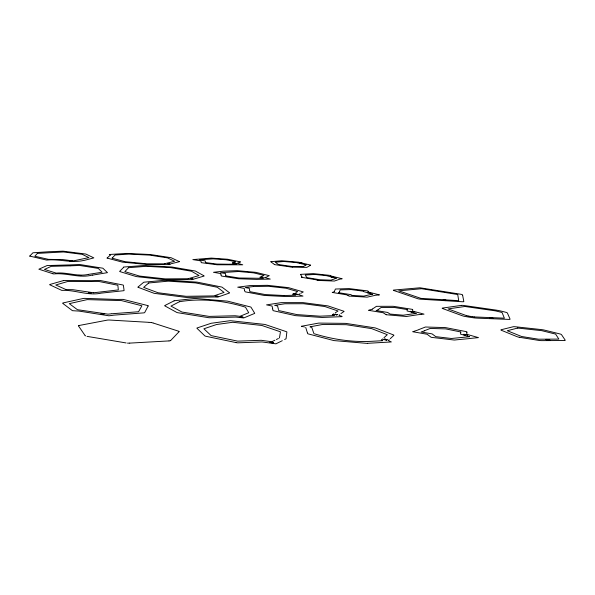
<?xml version="1.0" encoding="UTF-8"?>
<svg xmlns="http://www.w3.org/2000/svg" width="595" height="595" viewBox="0 0 595 595"><rect width="100%" height="100%" fill="white"/><g stroke="black" fill="none" stroke-linecap="round" stroke-linejoin="round"><path stroke-width="0.89" d="M466.882 332.702L466.763 334.308L478.462 337.618L469.351 338.518A4.18 0.803 7.4 0 1 468.644 338.652L455.465 339.924A2.395 0.469 7.3 0 1 453.985 340.005L432.215 337.447A3.481 0.684 7.1 0 1 431.13 337.291L427.128 334.249L412.729 331.727L413.562 331.445M466.882 332.627L466.911 331.794A3.51 0.654 7.3 0 0 465.945 331.571L445.878 327.674A2.35 0.431 7.1 0 0 444.034 327.555L425.663 327.019A2.172 0.409 6.9 0 0 424.889 327.235L418.456 329.719A3.942 0.751 6.9 0 0 418.203 329.935L414.053 331.281M460.805 331.98L445.729 328.894L430.215 328.447L424.28 330.79M460.798 332.092L460.523 334.107L469.492 336.718M407.292 309.72L407.039 310.902L416.322 313.401L415.801 313.453M279.442 337.975L280.461 331.809L261.815 325.458L232.66 322.282L216.573 324.513L203.884 328.79L211.128 335.61L237.673 341.136L261.257 340.295L271.774 341.738L274.86 340.243M363.337 291.505L372.701 294.287L371.667 294.369M339.388 292.138L340.154 289.899L351.221 289.572L363.329 291.178M334.301 291.572L335.409 289.029L349.124 288.59L367.13 290.851A6.671 1.064 6 0 1 367.576 290.91L368.104 291.223M236.78 263.496L236.103 263.496M89.272 292.918L88.603 292.829M128.505 267.735L124.831 271.625L139.52 276.065L165.276 278.884L188.087 278.728M179.021 331.765L170.691 340.496M179.348 261.688L169.553 264.15A12.882 1.911 4 0 1 169.82 264.396L169.865 264.463M390.275 338.689L393.912 335.268A2.573 0.513 6.6 0 0 393.384 334.881L375.668 328.061A2.611 0.513 6.4 0 0 374.002 327.726L346.231 323.449A2.462 0.483 6 0 0 344.557 323.36L319.307 323.092A2.73 0.543 5.7 0 0 318.035 323.211L301.405 326.268L302.907 326.662M389.197 339.7L388.282 340.548L391.369 341.947L367.651 343.308M112.306 257.895L115.11 254.995L128.832 254.117L149.501 255.099L167.522 257.873L174.61 261.279L164.637 263.734M112.016 258.156L125.032 261.681L146.92 263.816L164.778 263.838M383.961 337.737L387.315 334.695L371.637 328.618L346.268 324.699L322.639 324.468L310.002 326.834L311.735 327.25L313.677 332.969M382.288 339.247L382.667 338.905M381.916 339.581L381.343 340.087L382.778 340.682L372.113 341.285C352.456 342.378 332.687 339.447 313.907 333.646M107.107 258.029L110.588 254.92A12.242 1.726 3.7 0 1 109.934 254.72L109.316 254.496L126.832 253.411L150.401 254.526L171.092 257.709L179.363 261.614M138.018 287.035L143.611 282.342A2.67 0.454 3.8 0 1 144.503 282.142L165.455 280.208A2.551 0.424 4 0 1 167.046 280.215L196.238 282.075A2.506 0.417 4.3 0 1 197.882 282.283L221.243 286.954A2.521 0.424 4.5 0 1 222.188 287.273L229.484 292.755A2.722 0.476 4.6 0 1 229.328 293.06L217.815 297.098A9.527 1.696 4.4 0 1 214.773 296.972L187.18 297.426A2.744 0.498 4.1 0 1 185.328 297.307L155.072 293.454A2.73 0.491 3.8 0 1 153.636 293.142L138.278 287.363A2.64 0.461 3.7 0 1 138.01 287.214M378.004 309.75L381.164 307.459L394.121 307.444L407.3 309.571M340.898 313.602L344.074 311.438A2.172 0.394 5.9 0 0 343.59 311.148L328.217 305.986A2.239 0.402 5.7 0 0 326.7 305.733L302.996 302.624L281.621 302.647A2.425 0.439 5.2 0 0 280.58 302.743L266.56 304.871L272.064 306.046L272.674 308.842M339.336 314.666C337.335 315.603 343.501 316.243 341.976 316.652L323.04 317.418A2.678 0.513 5.7 0 1 321.62 317.425L296.853 315.744A2.313 0.446 5.4 0 1 295.172 315.581L273.864 310.828A2.127 0.402 5.1 0 1 273.023 310.545L272.733 309.125M335.297 312.806L338.034 310.992L324.796 306.514L303.74 303.733L284.812 303.777L274.652 305.347L277.575 305.942L278.371 309.192M333.706 313.863L333.163 314.212M332.984 314.331L332.322 314.762L334.598 315.581L319.872 316.168L296.935 314.606L278.713 310.568L278.542 309.876M310.136 265.482L306.797 267.378L292.338 267.14M305.964 264.983L303.145 266.649L291.528 266.426M264.485 277.716L263.726 277.694M300.743 293.305L303.279 291.929L288.478 287.638L267.415 285.317L250.19 285.593A2.246 0.372 4.9 0 0 249.357 285.682L237.725 287.177L244.225 288.404L244.5 290.248M299.664 293.885L298.4 294.555L302.989 296.087L287.065 296.541A2.462 0.424 5.2 0 1 285.89 296.555L264.18 295.432L245.177 291.825L244.567 290.65M101.024 313.721L104.118 314.093L101.195 314.011M300.624 274.362L313.245 273.611L330.299 275.425M295.856 292.547L297.671 291.58L286.121 288.233L268.404 286.277L253.388 286.537M294.123 293.454L293.484 293.781M284.618 339.5L285.481 339.053A4.135 0.9 5.3 0 0 286.069 338.674L286.872 332.114A2.67 0.565 5.3 0 0 286.351 331.668L265.816 324.729A2.752 0.565 5 0 0 264.083 324.357L231.7 320.824A3.414 0.699 4.6 0 0 229.93 320.72L212.363 323.115A3.823 0.796 4.4 0 0 211.061 323.316L197.347 327.867A2.648 0.565 4.1 0 0 196.938 328.254L204.739 335.796A2.901 0.64 4.2 0 0 205.892 336.279L235.999 342.579M293.32 293.863L292.621 294.228L295.603 295.202L284.105 295.522M278.43 338.481L276.37 339.507M282.283 340.682L281.383 341.136M335.625 278.497L336.42 278.319L326.737 275.723L314.933 274.444L305.295 275.009L306.544 277.203M280.788 341.433L275.931 343.828L262.053 341.954L237.829 342.832A3.563 0.803 4.6 0 1 236.007 342.571M270.874 261.688L281.792 260.759L298.489 262.194A3.087 0.424 5.3 0 1 299.798 262.529L310.59 265.087M267.281 276.593L269.282 275.678L255.828 272.346L237.234 270.658L223.437 271.164L213.493 272.294L220.819 273.566L220.99 274.912M266.5 276.95L265.162 277.545L270.256 279.092L257.449 279.353A2.373 0.372 4.9 0 1 256.475 279.375L238.573 278.772L221.474 276.043L220.998 274.987M262.67 276.013L264.024 275.403L253.686 272.867L238.588 271.506L220.544 272.674L225.505 273.522L225.75 275.232M262.016 276.303L259.837 277.248L263.414 278.334L239.064 278.006L225.869 275.909L225.78 275.373M239.153 262.492L240.544 261.919L227.647 259.256L211.322 258.096L192.862 259.606L200.887 260.915L201.244 262.663L217.078 264.775L242.745 264.805L237.256 263.25L238.64 262.7M370.477 294.57L371.6 294.376M234.809 262.023L235.575 261.718L226.137 259.77L213.114 258.855L204.226 259.45M234.594 262.112L233.114 262.692M240.149 316.986L240.596 317.016M332.33 292.413L334.308 291.743M332.263 292.435L346.707 294.86L348.023 295.566M233.002 262.737L232.333 262.983L236.371 264.128M335.439 278.572L330.894 280.178L320.021 279.754L306.596 277.567M369.279 310.099L372.463 309.132M369.056 310.174L368.603 310.322L383.158 312.739L386.14 314.703M424.257 330.961L421.096 331.973L432.104 333.899L435.771 336.658L451.404 338.488L469.358 336.733M192.884 279.353L203.981 276.08A2.35 0.372 4.4 0 0 204.025 275.835L195.361 271.03L171.903 267.006L144.102 265.504L123.634 267.036M188.258 278.676L199.042 275.552L191.434 271.216L170.713 267.646L146.132 266.329L128.557 267.683M242.909 317.247L240.611 317.247L241.615 317.254A2.997 0.595 4.7 0 0 241.905 317.247L242.366 317.209M271.275 342.281L273.373 342.475M378.033 309.965L376.055 310.538L387.717 312.464L390.045 314.063L403.15 315.209L415.459 313.483M370.358 294.607L363.724 296.124L352.166 295.41M273.343 342.727L272.822 342.661M384.154 339.262L385.419 339.329M79.254 325.465L107.256 320.132A3.094 0.647 3 0 1 109.487 320.036L148.757 322.326M241.198 316.897L243.005 317.098M79.752 275.396L80.831 275.44M93.713 292.755L118.338 289.921L117.855 285.25L98.651 281.42L67.577 281.532L55.752 284.983L66.015 289.579M412.119 311.862L411.837 311.802M92.738 275.098L107.472 272.644L102.861 268.204L80.704 264.671A5.794 0.885 3.2 0 0 79.47 264.507L69.161 264.976A5.891 0.907 3.1 0 0 67.763 264.983L47.072 265.563L38.854 269.2L52.858 273.715M167.552 263.526L169.478 263.592M548.583 340.429L547.028 339.99L548.382 340.333M88.521 274.369L102.102 272.235L98.331 268.412L79.559 265.452L70.24 265.831M191.568 278.475L192.832 278.572M385.077 339.715L383.775 339.633L384.348 339.648M384.006 339.143L385.091 339.239M492.043 318.578L490.823 318.199M549.973 340.34L549.505 340.266M253.292 286.545L245.296 287.586L249.298 288.33L249.707 290.68M88.67 292.584L89.384 292.584M378.703 294.956L379.409 294.875L368.253 292.004L368.134 291.312M463.483 334.316L464.509 334.368M378.353 294.994L375.244 295.291A6.813 1.101 6 0 1 374.932 295.388L367.115 297.15L349.905 296.132A6.954 1.145 5.9 0 1 349.51 296.102L349.51 296.102M296.34 294.123L295.633 294.123M191.107 278.601L191.716 278.646M78.756 275.336L79.522 275.388M444.346 300.274L443.119 299.954L444.197 300.207M445.662 300.661L444.465 300.341L445.551 300.594M410.401 311.304L411.956 311.52M411.718 311.661L411.338 311.661M421.349 314.405L424.019 314.145L412.618 311.073L412.67 309.437A5.281 0.907 6.6 0 0 411.814 309.281L393.801 306.388A2.202 0.379 6.4 0 0 392.068 306.306L376.419 306.328L372.574 308.946A5.102 0.9 6.2 0 0 372.5 309.013M204.115 259.48L199.407 259.955L205.23 260.893L205.535 262.566L216.996 264.083L229.499 264.247M493.255 318.511L492.876 318.444M420.963 314.443L417.534 314.74A5.117 0.9 6.6 0 1 416.998 314.867L407.233 316.354A2.246 0.402 6.6 0 1 405.909 316.451L387.048 314.8A5.117 0.922 6.4 0 1 386.267 314.718L386.2 314.71M80.846 275.671L80.608 275.626M235.114 263.191L233.984 263.288L235.36 263.176L234.378 263.116M192.654 278.75L192.096 278.713M295.603 294.339L294.979 294.272M548.449 339.909L550.003 340.162M190.913 278.549L191.545 278.616M112.016 313.736L138.553 311.75L141.9 305.778L121.484 300.594L87.19 299.62L69.28 303.643L77.432 309.69L108.03 314.16L111.577 313.766M168.69 263.749L167.664 263.674M88.38 274.384C77.729 276.883 67.027 272.041 56.198 273.12L44.447 269.423L51.244 266.344L70.076 265.831M169.047 340.913L169.084 340.905A3.273 0.744 3.6 0 0 170.601 340.578M168.943 340.92L129.799 343.107M491.953 318.147L493.307 318.34M129.695 343.114L129.42 343.129A4.024 0.93 3 0 1 128.698 343.159L128.319 343.151A2.782 0.64 3 0 1 127.799 343.129L127.486 343.114M547.4 339.738L546.292 339.678L547.675 339.827M491.768 318.013L489.432 317.864L491.567 317.827M546.299 339.366L547.616 339.433M444.406 299.91L445.566 300.073M445.759 300.296L446.815 300.423M464.807 334.702L464.39 334.68M464.896 334.769L464.286 334.732M302.275 263.377L300.75 263.042L302.461 263.295M272.004 342.326L272.793 342.393M191.776 278.802L191.151 278.691M300.252 263.183L300.951 263.243M330.589 276.526L331.482 276.601M236.431 264.143L229.67 264.225M261.897 277.129L262.923 277.225M107.115 258.081L122.347 262.12L148.222 264.596M294.607 294.027L295.76 294.079M331.943 276.935L331.467 276.913M331.779 276.891L331.445 276.868M169.917 264.604L148.051 264.596M262.507 277.523L262.068 277.456M300.944 263.414L299.992 263.288M299.932 263.102L299.798 263.176M467.38 335.067L467.759 335.082L466.346 334.494M334.301 314.495L335.558 314.19L334.078 314.51M336.279 314.896L337.536 314.591L336.056 314.911M271.796 342.661L269.87 342.333L272.384 342.757L271.417 342.571M330.753 276.526L331.422 276.645M292.264 267.133L291.55 267.125A2.982 0.424 5.2 0 1 289.728 266.828L274.793 264.649A3.391 0.476 5.1 0 1 274.258 264.396M369.971 292.889L368.64 292.413L370.395 292.814M66.09 289.579L72.917 289.705L93.623 292.77M414.12 311.884L412.558 311.393L413.733 311.959M294.793 294.034L295.254 294.101M71.965 261.108L70.775 261.071L71.876 261.012M72.226 261.116C74.687 261.049 65.733 261.101 72.136 261.026M318.764 280.468L334.435 281.041L340.065 279.085A14.957 2.216 5.6 0 0 341.485 278.899L342.17 278.765L331.222 276.058A14.719 2.172 5.5 0 0 330.887 275.708L330.478 275.44M318.444 280.453L317.648 280.334M411.056 311.698L411.695 311.81L411.145 311.735M284.008 295.522L265.296 294.57L249.893 291.669L249.781 291.059M331.028 276.749L330.441 276.66M149.174 322.349L150.914 322.475A3.176 0.669 3.5 0 1 151.323 322.542M464.093 334.383L464.405 334.412M331.653 276.749L332.062 276.801M474.237 316.919L474.661 316.949A11.513 1.926 7.2 0 0 475.509 316.994L504.374 318.169L502.076 312.546A10.71 1.726 7.3 0 0 502.031 312.479L495.65 310.91A11.439 1.852 7.3 0 0 494.951 310.798L464.933 306.485L448.028 308.917L466.138 315.514A11.454 1.919 7.2 0 0 466.763 315.722L466.815 315.737M349.072 296.072L348.164 295.641M474.17 316.912L472.995 316.748M89.518 292.673L89.86 292.651M465.022 334.673L465.469 335.022L463.936 334.844L465.045 334.754M241.845 317.239L241.369 317.165M296.57 262.603L283.793 261.48L275.254 262.216L278.252 264.388M411.1 311.646L410.498 311.535M297.054 294.57L297.597 294.257L296.57 294.577M90.834 292.985L91.451 292.755L90.41 292.971M278.43 264.515L291.312 266.396M472.616 316.696L470.236 316.332M464.524 334.368L465.089 334.494M151.487 322.564L152.975 322.951M296.533 294.086L294.845 293.87L296.094 294.071M469.953 316.287L468.845 316.101M457.719 294.525L421.565 288.716L398.739 290.829L420.888 298.363L458.723 300.676L457.741 294.651M169.151 263.563L168.177 263.526L168.764 263.6M519.279 337.268L538.929 340.422A5.645 1.012 8.1 0 0 542 340.63L564.209 340.519A3.049 0.535 8.3 0 0 565.228 340.176L561.539 334.695A5.288 0.907 8.1 0 0 560.267 334.026L544.224 330.061A5.37 0.915 8 0 0 541.16 329.563L515.218 326.752A2.849 0.491 7.7 0 0 513.113 326.767L501.154 329.749A2.938 0.521 7.7 0 0 501.34 330.27L516.772 336.562A5.519 0.997 7.9 0 0 519.279 337.268M468.57 316.057L466.986 315.789M87.026 336.368L126.14 342.951M78.689 275.552L79.276 275.567M385.136 339.172L385.582 339.276M547.608 339.5L548.24 339.604M464.122 334.643L463.468 334.546M296.756 262.648L306.12 264.879M304.402 327.049L303.837 326.908M385.315 339.291L385.738 339.329M217.956 296.288L217.718 296.213A3.882 0.692 4.5 0 1 215.122 296.154L216.305 296.496L215.36 296.221A3.994 0.714 4.5 0 0 217.963 296.288M317.589 280.319L317.053 280.148A15.083 2.283 5.6 0 1 315.982 279.754L301.412 277.27A15.098 2.298 5.5 0 1 301.985 276.98M333.661 276.853L331.936 276.526L333.193 276.928M153.279 323.048L178.418 331.147A3.206 0.699 3.8 0 1 179.006 331.765M545.771 339.604L546.054 339.611M240.544 317.142L240.149 317.09M368.833 292.807L367.398 292.785M352.069 295.365L350.797 294.622L338.525 292.688L339.381 292.19M85.405 335.885L85.39 335.878A3.994 0.9 2.5 0 1 85.197 335.692L85.159 335.662M270.866 261.815L274.027 264.15M85.003 335.424L78.525 325.993M300.609 274.488L301.881 276.831M307.325 332.598L305.704 327.369M307.451 332.992L307.63 333.594A2.544 0.535 5.6 0 0 308.567 333.988L333.423 340.459A2.752 0.588 6 0 0 335.349 340.704L365.91 343.293A3.034 0.647 6.4 0 0 367.643 343.308M462.657 295.47L462.516 294.837A2.99 0.446 6.8 0 0 460.508 294.213L419.981 287.787L393.838 290.055A2.439 0.379 6.3 0 0 393.719 290.479L417.72 298.697A3.139 0.498 6.5 0 0 420.866 299.211L462.166 301.739A2.544 0.394 6.9 0 0 463.832 301.546L462.665 295.492M78.533 325.748A3.22 0.692 2.5 0 1 79.247 325.465M52.851 273.715A6.225 1.004 2.9 0 0 53.751 273.938C66.499 272.57 79.098 278.363 91.6 275.217A6.166 0.997 3.2 0 0 92.738 275.098M123.567 267.274A3.585 0.55 3.7 0 0 123.641 267.326L119.662 271.365A2.402 0.379 3.6 0 0 120.041 271.64L135.838 276.452A2.484 0.402 3.7 0 0 137.252 276.697L164.919 279.724A2.521 0.417 4 0 0 166.615 279.806L192.282 279.62A3.949 0.64 4.2 0 0 192.832 279.427M310.62 265.258A3.533 0.491 5.4 0 1 310.293 265.37M29.75 256.088L45.785 259.889A3.325 0.491 3 0 0 46.797 260.06C59.158 258.766 71.4 263.317 83.531 260.476A3.823 0.565 3.3 0 0 84.408 260.357L93.846 257.873L85.911 254.072L64.074 251.291A3.265 0.454 3.3 0 0 62.862 251.172L50.545 251.685A3.592 0.506 3.1 0 0 49.34 251.707L32.918 252.793L29.75 256.088M148.148 305.971L144.689 312.561A2.901 0.58 3.5 0 1 143.35 312.903L113.771 315.142A24.521 4.886 2.9 0 1 110.692 315.588L108.833 315.781L78.652 311.029A23.874 4.648 2.7 0 1 75.119 310.858L72.426 310.672L62.72 303.346A2.945 0.565 2.6 0 1 63.234 302.892L83.107 298.504A2.767 0.521 2.9 0 1 85.189 298.392L117.669 299.464A22.908 4.381 3.4 0 1 120.874 299.382L123.165 299.382L147.374 305.48A2.863 0.55 3.6 0 1 148.148 305.971M37.366 253.396L34.837 256.252L48.396 259.353L62.713 259.569L73.103 260.93L88.908 257.605L82.244 254.34L63.464 251.968L37.366 253.396M148.713 282.982L143.633 287.392L158.01 292.747L185.96 296.303L213.903 295.908L224.047 292.42L217.346 287.273L195.517 282.893L168.221 281.16L148.713 282.982M179.437 301.717L170.958 306.098L181.958 312.04L209.12 316.399L235.062 315.752L239.919 316.324L248.717 312.732L245.475 307.176C224.166 300.654 201.497 298.028 179.437 301.717M174.075 300.862L164.845 305.518A2.603 0.498 3.8 0 0 164.8 305.867L176.656 312.368A2.774 0.55 3.9 0 0 177.95 312.747L208.012 317.589A2.938 0.588 4.3 0 0 209.842 317.76L235.895 317.09L243.734 317.953L254.325 313.543A3.206 0.625 4.8 0 0 254.682 313.215L251.038 307.28A2.551 0.476 4.8 0 0 250.287 306.908L228.354 301.33A2.588 0.476 4.6 0 0 226.68 301.055L196.179 298.526A2.782 0.513 4.2 0 0 194.513 298.482L175.146 300.654A3.042 0.565 4 0 0 174.067 300.862M63.315 280.632L49.995 284.447A2.514 0.439 2.7 0 0 49.801 284.804L61.397 290.219A11.826 2.105 2.9 0 0 61.798 290.39C75.119 289.691 88.343 296.139 101.485 293.075A11.989 2.142 3.1 0 0 102.838 292.956L123.21 290.762A2.417 0.431 3.4 0 0 124.095 290.494L123.388 285.295A2.454 0.424 3.5 0 0 122.563 284.923L100.525 280.55A10.993 1.859 3.2 0 0 99.752 280.409L91.206 280.669A11.208 1.911 3.2 0 0 89.882 280.639L64.907 280.513A2.321 0.394 2.9 0 0 63.315 280.632M517.724 328.053L507.252 330.716L521.57 336.495L524.262 336.934L538.453 339.202L558.854 339.105L555.633 334.107L541.762 330.664L517.724 328.053M387.204 339.671C382.347 339.812 388.691 340.481 386.356 340.028L387.204 339.671M461.445 305.384L442.568 308.054A2.618 0.431 6.9 0 0 442.598 308.53L461.497 315.462A17.924 3.005 7.2 0 0 464.093 316.287L466.086 316.629A44.052 7.17 7.2 0 0 473.196 317.745L474.602 317.946A17.701 2.968 7.2 0 0 478.358 318.184L508.71 319.403A2.722 0.454 7.5 0 0 510.079 319.143L507.498 313.245A17.709 2.856 7.3 0 0 506.799 312.561L504.404 311.914A44.142 7.333 7.2 0 0 500.038 310.843L498.677 310.538A17.359 2.811 7.3 0 0 495.01 309.943L463.847 305.48A2.521 0.402 7 0 0 461.445 305.384"/></g></svg>
